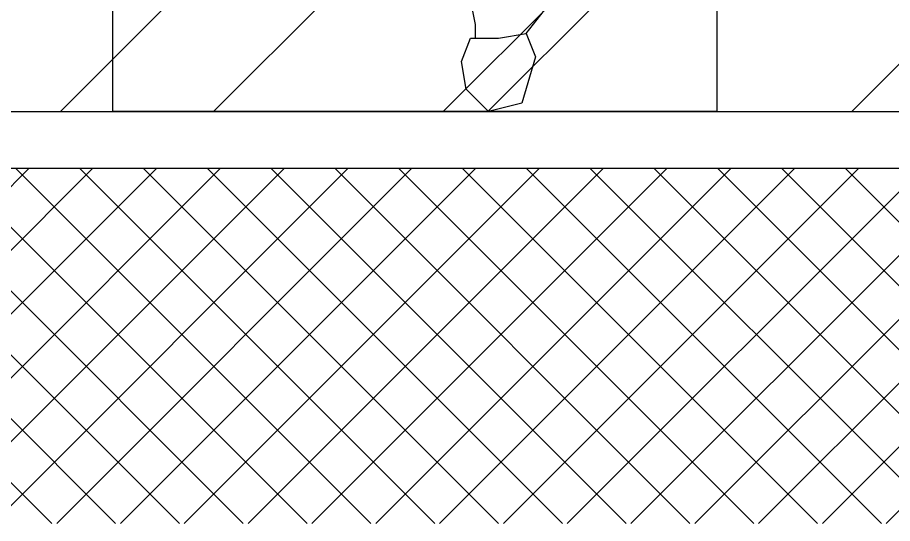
# Model space of a CAD drawing. Header units: millimetres. Extents: x 1734 to 22014, y 983 to 3953.
# Drawn here: x 19710.6 to 19833.7, y 1764.1 to 1835.3 of the extents above; entities that cross this region are included whole.
import ezdxf

# ---------------------------------------------------------------- set-up
doc = ezdxf.new("R2010")
doc.units = ezdxf.units.MM
for name, color, linetype in [('ELEV_hatch', 8, 'Continuous'), ('MATERIALS_transparent glass', 133, 'Continuous'), ('SURVEY_elevation', 1, 'Continuous'), ('SURVEY_frames', 3, 'Continuous')]:
    doc.layers.add(name, color=color, linetype=linetype)

msp = doc.modelspace()

# ---------------------------------------------------------------- hatches: boundary and pattern name
at = {"layer": 'MATERIALS_transparent glass'}
h = msp.add_hatch(dxfattribs=at)
h.set_pattern_fill('AR-RROOF', color=144, scale=2.5, angle=-60.02541, style=0)
h.set_pattern_definition([(45, (18656.07, 5679.164), (53.8815, 143.6841), [952.5, -127, 317.5, -63.5]), (45, (18693.34, 5761.33), (-104.62, 14.8174), [190.5, -20.955, 381, -47.625]), (45, (18640.355, 5739.78), (203.4028, 263.5705), [508, -88.9, 254, -63.5])])
h.paths.add_polyline_path([(19605.913, 1822.116), (20013.982, 1822.116), (20013.982, 2106.116), (19605.913, 2106.116)])
at = {"layer": 'SURVEY_frames'}
h = msp.add_hatch(dxfattribs=at)
h.set_pattern_fill('ANSI37', color=144, scale=2, angle=-195.02541, style=0)
h.set_pattern_definition([(315, (18656.0706, 5679.1635), (4.490128, 4.490128), []), (45, (18656.0706, 5679.1635), (-4.490128, 4.490128), [])])
h.paths.add_polyline_path([(21080.175, 1764.116), (21080.175, 1814.116), (19456.527, 1814.116), (19456.448, 1764.116)])

# ---------------------------------------------------------------- linework, layer by layer
at = {"color": 144, "linetype": 'ByBlock'}
for p, q in [((19772.999, 1844.143), (19774.978, 1834.369)), ((19782.153, 1833.082), (19784.753, 1836.348)), ((19774.978, 1834.369), (19774.983, 1832.413)), ((19773.035, 1829.149), (19774.331, 1832.411)), ((19774.331, 1832.411), (19778.243, 1832.421)), ((19778.243, 1832.421), (19782.153, 1833.082)), ((19782.153, 1833.082), (19783.464, 1829.825)), ((19783.464, 1829.825), (19781.524, 1823.301)), ((19773.696, 1825.239), (19773.035, 1829.149)), ((19776.833, 1822.116), (19773.696, 1825.239)), ((19781.524, 1823.301), (19776.833, 1822.116)), ((19776.833, 1822.116), (19776.833, 1822.116))]:
    msp.add_line(p, q, dxfattribs=at)
at = {"layer": 'ELEV_hatch', "color": 144}
msp.add_lwpolyline([(19605.913, 1822.116), (20013.982, 1822.116), (20013.982, 2106.116), (19605.913, 2106.116)], close=True, dxfattribs=at)
at = {"layer": 'SURVEY_elevation', "color": 144}
msp.add_lwpolyline([(19723.986, 1822.116), (19723.986, 2106.116), (19808.982, 2106.116), (19808.982, 1822.116)], close=True, dxfattribs=at)
at = {"layer": 'SURVEY_frames', "color": 144}
for p, q in [((19605.913, 1822.116), (20104.128, 1822.116)), ((19456.448, 1814.116), (21080.175, 1814.116))]:
    msp.add_line(p, q, dxfattribs=at)

doc.saveas('drawing.dxf')
